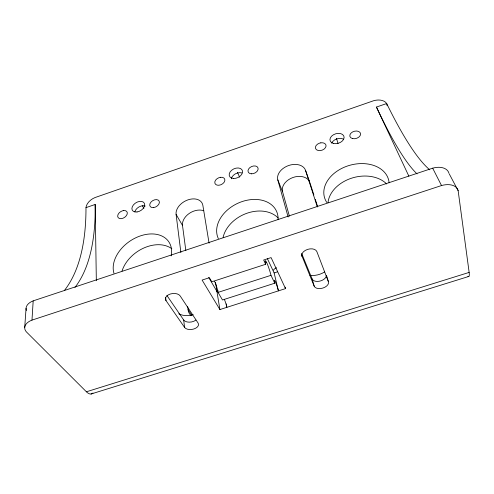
<?xml version="1.0" encoding="UTF-8"?>
<svg xmlns="http://www.w3.org/2000/svg" width="494" height="494" viewBox="0 0 494 494"><rect width="100%" height="100%" fill="white"/><g stroke="black" fill="none" stroke-linecap="round" stroke-linejoin="round"><path stroke-width="0.74" d="M92.971 393.008A20.896 7.953 75.5 0 1 86.407 391.785L26.287 331.783A15.802 9.065 -1 0 1 31.98 320.118L33.184 300.865L432.67 168.176A16.58 10.522 -24.3 0 1 448.99 173.394M24.7 327.578L26.059 308.324M64.362 290.528A388.068 148.249 60.2 0 0 85.981 207.647L95.181 204.46L96.33 280.716M408.853 176.142L376.453 107.068L386.672 103.53A425.532 64.14 75.4 0 0 429.749 169.825M31.98 320.118L441.519 185.546A16.994 10.485 -23.8 0 1 458.142 190.678L469.146 272.41A22.354 3.291 69.8 0 1 467.911 276.294M265.192 262.969L266.643 262.499M214.563 281.327A9.627 1.766 72.5 0 1 218.027 292.399L222.485 299.975L274.763 283.198L270.99 275.319A9.726 1.031 72 0 0 266.618 262.444A9.726 1.031 72 0 0 265.698 264.271L211.784 281.784L209.376 277.702L202.102 280.073L219.904 309.559L285.513 288.613L285.137 287.119M208.727 277.486L216.915 291.38L218.268 290.941M267.273 258.411L274.121 272.916L277.572 271.799M218.027 292.399L270.99 275.319M86.407 391.785L469.146 272.41M91.087 393.996L468.874 276.424M165.965 300.519L184.571 327.417A7.28 4.236 -8.4 0 0 193.858 328.985A7.28 4.236 -8.4 0 0 198.113 323.107L180.156 295.918A7.669 4.674 -7.4 0 0 170.239 294.041A7.669 4.674 -7.4 0 0 165.965 300.519L165.669 297.505M166.935 295.505L183.694 320.013L184.571 327.417M187.683 306.626L188.066 309.67L191.771 315.258M142.315 205.776L143.927 208.345M209.073 243.178L202.855 205.337A14.375 9.942 -29 0 0 188.016 199.848A14.375 9.942 -29 0 0 176.092 214.421L182.496 225.418L185.843 250.649M449.342 174.061L458.142 190.678M432.67 168.176L441.519 185.546M265.698 264.271L263.66 260.023L271.101 257.596L285.513 288.613M237.453 172.344L239.646 177.155M301.538 254.984L314.203 286.18A7.459 4.44 -15.4 0 0 322.934 288.039A7.459 4.44 -15.4 0 0 328.393 281.666L326.633 275.924M301.643 253.41L312.134 278.98L314.203 286.18M309.602 181.811L305.582 170.486A14.672 10.294 -20.7 0 0 288.78 165.465A14.672 10.294 -20.7 0 0 277.813 179.909L282.549 191.715L289.385 216.1M328.393 281.666L316.858 251.613A7.848 4.921 -15.5 0 0 307.564 249.408A7.848 4.921 -15.5 0 0 301.951 256.448M309.849 182.514L313.881 194.982M315.302 199.385L317.432 205.986M305.582 170.486L317.346 206.967M336.507 138.357L338.026 143.495M277.813 179.909L288.126 216.971M274.121 272.916L278.437 290.873A6.978 0.716 72.1 0 0 275.312 281.642A6.978 0.716 72.1 0 0 274.763 283.198M387.16 105.784L386.672 103.53A11.492 7.472 -14.6 0 0 373.495 100.776L95.076 197.538A10.8 6.83 -33.4 0 0 85.981 207.647M226.227 303.89L226.826 307.348A6.916 1.223 72.7 0 0 224.325 299.376M215.545 282.525L217.033 291.608M216.915 291.38L219.904 309.559M176.092 214.421L180.884 252.52M231.39 178.791A6.996 4.798 -24.7 0 1 241.887 172.925M134.831 211.846A6.916 4.6 -31.7 0 1 145.248 206.047M122.03 271.045A31.332 22.372 -34.6 0 1 143.822 248.013A31.332 22.372 -34.6 0 1 171.819 248.754M113.953 273.312A31.9 22.384 -34.3 0 1 141.611 235.508A31.9 22.384 -34.3 0 1 171.165 255.892M182.496 225.418A14.122 9.942 -29.1 0 1 189.239 213.433A14.122 9.942 -29.1 0 1 203.787 210.765M190.931 315.598A16.333 12.653 -33.8 0 1 188.066 309.67M327.997 202.626A32.635 24.07 -15 0 1 351.87 178.087A32.635 24.07 -15 0 1 386.697 183.996M326.88 202.565A33.252 24.12 -15.4 0 1 348.394 165.7A33.252 24.12 -15.4 0 1 389.118 182.805M331.715 143.198A7.212 4.909 -17 0 1 343.484 139.166M223.084 237.478A31.56 23.496 -25.5 0 1 246.827 213.291A31.56 23.496 -25.5 0 1 278.147 218.008M282.549 191.715A14.412 10.294 -20.5 0 1 292.825 177.544A14.412 10.294 -20.5 0 1 309.615 181.885M195.902 320.056A7.219 4.255 -8.3 0 1 183.694 320.013M193.253 314.721A14.246 8.552 -8.3 0 1 178.766 313.814M95.181 204.46A388.759 142.673 60.7 0 1 74.946 287.452M326.367 275.646A7.391 4.452 -15.5 0 1 319.871 281.117A7.391 4.452 -15.5 0 1 312.134 278.98M26.398 310.51A15.438 9.127 -0.6 0 1 33.184 300.865M324.577 271.935A14.585 8.948 -15.6 0 1 309.942 275.368M273.306 270.249A6.107 4.81 -24.6 0 1 276.547 267.748M218.354 238.621A32.147 23.527 -25.5 0 1 242.844 201.33A32.147 23.527 -25.5 0 1 278.079 219.682M417.06 173.907A423.735 56.063 74.9 0 1 376.453 107.068M320.847 142.828L319.47 143.167A5.49 3.736 -18.3 0 0 316.555 149.793A5.49 3.736 -18.3 0 0 325.521 147.583A5.49 3.736 -18.3 0 0 320.847 142.828M220.429 177.303L219.114 177.624A5.341 3.637 -26 0 0 215.588 184.355A5.341 3.637 -26 0 0 224.122 182.274A5.341 3.637 -26 0 0 220.429 177.303M123.549 210.561L122.296 210.864A5.298 3.477 -32.7 0 0 118.202 217.693A5.298 3.477 -32.7 0 0 126.328 215.736A5.298 3.477 -32.7 0 0 123.549 210.561M233.508 178.464A7.04 4.792 -24.7 0 0 242.486 170.912A7.04 4.792 -24.7 0 0 231.624 170.276A7.04 4.792 -24.7 0 0 233.508 178.464M137.042 211.969A6.965 4.594 -31.6 0 0 144.365 203.281A6.965 4.594 -31.6 0 0 133.491 204.825A6.965 4.594 -31.6 0 0 137.042 211.969M153.671 207.591A5.243 3.501 -30.7 0 0 159.124 201.058A5.243 3.501 -30.7 0 0 150.861 202.219A5.243 3.501 -30.7 0 0 153.671 207.591M333.462 143.433A7.262 4.909 -17.1 0 0 344.12 137.394A7.262 4.909 -17.1 0 0 333.499 134.72A7.262 4.909 -17.1 0 0 333.462 143.433M251.329 173.82A5.317 3.643 -23.5 0 0 258.066 168.139A5.317 3.643 -23.5 0 0 249.766 167.664A5.317 3.643 -23.5 0 0 251.329 173.82M352.549 138.579A5.508 3.711 -15.8 0 0 360.589 134.028A5.508 3.711 -15.8 0 0 352.438 132.028A5.508 3.711 -15.8 0 0 352.549 138.579"/></g></svg>
